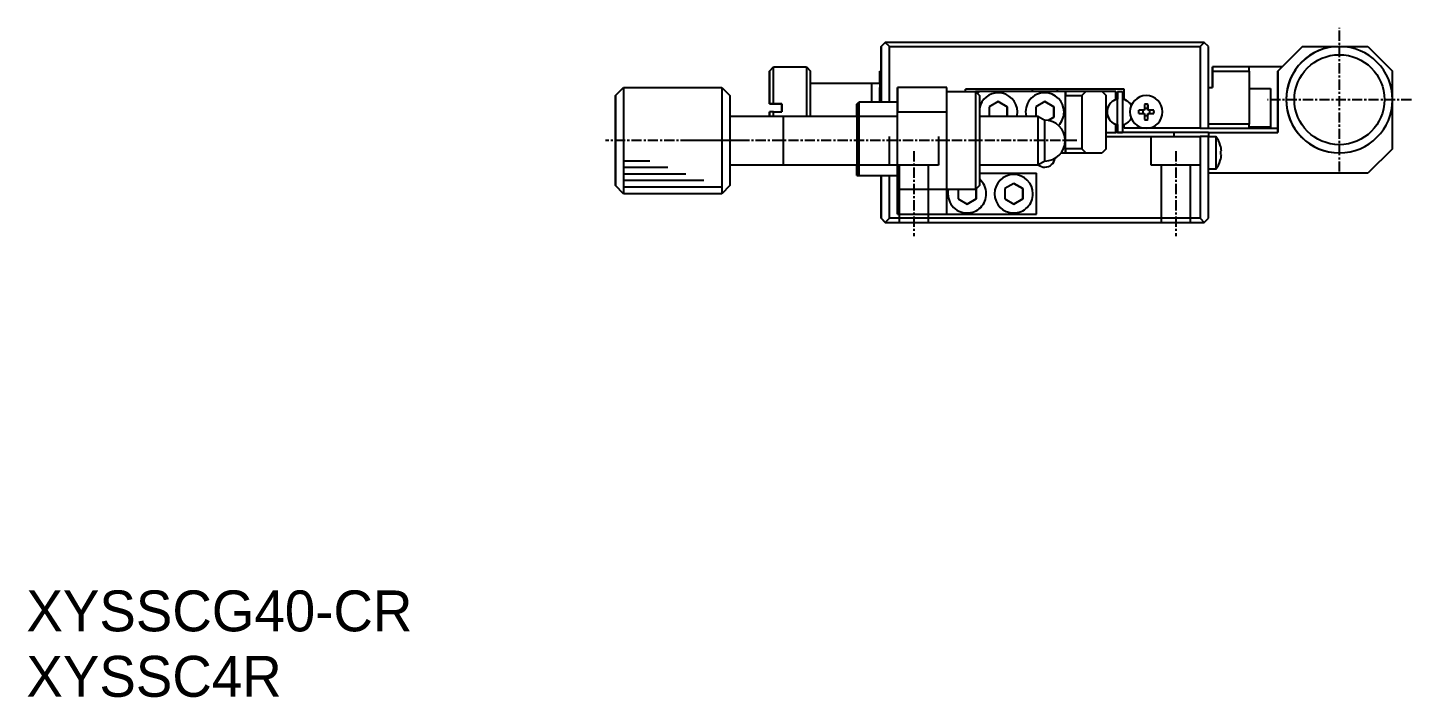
# Model space of a CAD drawing. Extents: x 116 to 287, y -152 to 56.
# Drawn here: x 117.4 to 286.6, y -152 to -70.1 of the extents above; entities that cross this region are included whole.
import ezdxf

# ---------------------------------------------------------------- set-up
doc = ezdxf.new("R2010")
doc.units = 0
doc.linetypes.add('CENTER', pattern=[2, 1.25, -0.25, 0.25, -0.25])
doc.layers.get('0').update_dxf_attribs({"linetype": 'CONTINUOUS'})
doc.layers.add('CENTER', color=1, linetype='CENTER')

msp = doc.modelspace()

# ---------------------------------------------------------------- linework, layer by layer
at = {"color": 7, "linetype": 'CONTINUOUS'}
for p, q in [((222.28, -71.94), (221.78, -72.44)), ((221.78, -72.44), (222.28, -71.94)), ((221.78, -72.44), (221.78, -72.44)), ((221.78, -72.44), (221.78, -79.19)), ((221.78, -75.44), (221.78, -72.44)), ((222.78, -72.44), (222.28, -71.94)), ((222.28, -71.94), (222.28, -71.94)), ((227.28, -71.94), (222.28, -71.94)), ((222.78, -79.19), (222.78, -72.44)), ((222.78, -72.44), (260.78, -72.44)), ((227.28, -71.94), (227.28, -71.94)), ((227.28, -71.94), (227.28, -71.94)), ((243.08, -71.94), (227.28, -71.94)), ((243.28, -71.94), (243.08, -71.94)), ((243.08, -71.94), (243.08, -71.94)), ((243.28, -71.94), (243.28, -71.94)), ((259.28, -71.94), (243.28, -71.94)), ((259.28, -71.94), (259.28, -71.94)), ((259.28, -71.94), (259.28, -71.94)), ((261.28, -71.94), (259.28, -71.94)), ((261.28, -71.94), (260.78, -72.44)), ((260.78, -72.44), (260.78, -82.44)), ((261.78, -72.44), (261.28, -71.94)), ((261.78, -82.44), (261.78, -72.44)), ((270.28, -75.44), (273.28, -72.44)), ((273.28, -72.44), (270.28, -75.44)), ((273.28, -72.44), (273.28, -72.44)), ((273.28, -72.44), (277.79, -72.44)), ((277.78, -72.44), (277.79, -72.44)), ((277.79, -72.44), (281.28, -72.44)), ((281.28, -72.44), (284.28, -75.44)), ((208.13, -75.44), (208.63, -74.94)), ((208.13, -75.44), (208.13, -79.44)), ((208.13, -79.44), (208.13, -75.44)), ((208.63, -79.44), (208.63, -74.94)), ((208.63, -74.94), (212.63, -74.94)), ((212.63, -74.94), (213.13, -75.44)), ((212.63, -74.94), (212.63, -79.94)), ((213.13, -79.94), (213.13, -75.44)), ((221.63, -75.44), (221.63, -75.44)), ((221.63, -76.94), (221.63, -75.44)), ((221.63, -75.44), (221.63, -77.44)), ((221.63, -75.44), (221.78, -75.44)), ((221.78, -77.44), (221.78, -75.44)), ((262.28, -74.94), (262.28, -75.44)), ((262.28, -74.94), (262.28, -74.94)), ((262.28, -75.44), (262.28, -74.94)), ((266.78, -74.94), (262.28, -74.94)), ((262.28, -77.44), (262.28, -75.44)), ((262.28, -75.44), (262.28, -77.44)), ((262.28, -75.44), (266.78, -75.44)), ((266.78, -75.44), (266.78, -74.94)), ((270.78, -74.94), (266.78, -74.94)), ((266.78, -75.44), (266.78, -81.94)), ((270.28, -75.44), (270.28, -75.44)), ((270.28, -82.94), (270.28, -75.44)), ((270.28, -75.44), (270.28, -82.94)), ((284.28, -78.84), (284.28, -75.44)), ((189.29, -78.44), (190.29, -77.44)), ((190.29, -77.44), (202.29, -77.44)), ((202.29, -77.44), (203.29, -78.44)), ((213.13, -76.94), (220.63, -76.94)), ((220.63, -76.94), (221.63, -76.94)), ((220.63, -79.19), (220.63, -76.94)), ((220.63, -79.19), (220.63, -76.94)), ((221.63, -76.94), (221.63, -79.19)), ((221.63, -79.19), (221.63, -77.44)), ((221.78, -79.19), (221.78, -77.44)), ((223.78, -77.44), (223.78, -77.44)), ((223.78, -79.19), (223.78, -77.44)), ((223.78, -77.44), (223.78, -80.44)), ((229.79, -77.44), (223.78, -77.44)), ((229.79, -80.44), (229.79, -77.44)), ((232.08, -77.94), (232.08, -77.64)), ((240.28, -77.64), (232.08, -77.64)), ((240.48, -77.64), (240.28, -77.64)), ((240.28, -77.94), (240.28, -77.64)), ((240.71, -77.64), (240.48, -77.64)), ((240.48, -77.64), (240.48, -77.64)), ((251.48, -77.64), (240.71, -77.64)), ((243.28, -77.64), (243.28, -77.94)), ((251.48, -78.89), (251.48, -77.64)), ((251.48, -78.89), (251.48, -77.64)), ((261.78, -77.44), (262.28, -77.44)), ((266.78, -77.59), (269.38, -77.59)), ((269.38, -77.59), (269.38, -82.29)), ((208.63, -79.44), (208.13, -79.44)), ((208.13, -79.44), (208.63, -79.44)), ((208.13, -79.44), (208.13, -79.44)), ((208.63, -79.44), (209.63, -79.44)), ((209.63, -79.44), (208.63, -79.44)), ((209.63, -79.44), (209.63, -80.44)), ((209.63, -80.44), (209.63, -79.44)), ((209.63, -79.44), (209.63, -79.44)), ((218.78, -80.94), (218.78, -79.49)), ((218.78, -79.49), (219.09, -79.19)), ((218.78, -79.49), (218.78, -88.19)), ((219.09, -79.19), (223.78, -79.19)), ((219.09, -88.19), (219.09, -79.19)), ((221.63, -79.19), (221.63, -78.29)), ((223.78, -83.94), (223.78, -79.19)), ((229.79, -77.94), (233.29, -77.94)), ((233.78, -77.94), (233.29, -77.94)), ((233.29, -77.94), (233.79, -78.44)), ((233.53, -78.19), (233.78, -77.94)), ((233.78, -77.94), (233.53, -78.19)), ((238.08, -77.94), (233.78, -77.94)), ((236.08, -79.17), (234.98, -79.8)), ((237.18, -79.8), (236.08, -79.17)), ((236.08, -79.17), (237.18, -79.8)), ((244.28, -77.94), (238.08, -77.94)), ((241.78, -79.17), (240.68, -79.8)), ((242.88, -79.8), (241.78, -79.17)), ((241.78, -79.17), (242.88, -79.8)), ((244.29, -77.94), (244.28, -77.94)), ((244.28, -77.94), (244.28, -83.9)), ((244.29, -77.94), (244.29, -78.44)), ((246.79, -77.94), (244.29, -77.94)), ((244.29, -78.44), (246.29, -78.44)), ((244.29, -84.94), (244.29, -78.44)), ((246.29, -78.44), (246.79, -77.94)), ((246.29, -78.44), (246.29, -84.94)), ((248.08, -77.94), (246.79, -77.94)), ((248.79, -77.94), (248.08, -77.94)), ((250.48, -77.94), (248.79, -77.94)), ((248.79, -77.94), (249.29, -78.44)), ((249.29, -84.94), (249.29, -78.44)), ((250.48, -78.89), (250.19, -79.06)), ((250.48, -78.89), (250.48, -77.94)), ((250.68, -77.94), (250.68, -77.94)), ((250.68, -77.94), (250.68, -78.88)), ((250.68, -77.94), (251.28, -77.94)), ((250.68, -82.94), (250.68, -77.94)), ((250.68, -78.79), (250.68, -78.88)), ((250.68, -78.79), (250.68, -78.88)), ((250.68, -78.88), (250.68, -78.79)), ((250.68, -78.79), (250.68, -78.88)), ((250.68, -78.88), (250.68, -78.79)), ((250.68, -78.79), (250.68, -78.88)), ((250.68, -78.88), (250.68, -78.79)), ((250.68, -78.79), (250.68, -78.88)), ((250.68, -78.88), (250.68, -78.79)), ((250.68, -78.79), (250.68, -78.88)), ((250.68, -78.88), (250.68, -78.79)), ((250.68, -78.79), (250.68, -78.88)), ((250.68, -78.88), (250.68, -78.79)), ((250.68, -78.79), (250.68, -78.88)), ((250.68, -78.88), (250.68, -78.79)), ((250.68, -82.09), (250.68, -78.79)), ((251.28, -77.94), (251.28, -82.94)), ((251.78, -79.06), (251.48, -78.89)), ((251.48, -78.89), (251.48, -78.89)), ((251.75, -79.05), (251.48, -78.89)), ((284.28, -84.94), (284.28, -79.03)), ((203.29, -80.94), (209.79, -80.94)), ((208.13, -80.94), (208.13, -80.44)), ((208.63, -80.44), (208.13, -80.44)), ((208.13, -80.44), (208.13, -80.94)), ((208.13, -80.44), (208.13, -80.44)), ((208.63, -80.44), (209.63, -80.44)), ((208.63, -80.94), (208.63, -80.44)), ((209.78, -80.94), (223.78, -80.94)), ((209.79, -80.94), (209.79, -86.94)), ((212.63, -79.94), (212.63, -80.94)), ((213.13, -80.94), (213.13, -79.94)), ((223.78, -80.44), (229.79, -80.44)), ((223.78, -89.94), (223.78, -80.44)), ((229.79, -89.94), (229.79, -80.44)), ((233.79, -80.94), (240.92, -80.94)), ((234.98, -79.8), (234.98, -80.94)), ((237.18, -80.94), (237.18, -79.8)), ((237.18, -79.8), (237.18, -80.94)), ((240.68, -79.8), (240.68, -80.94)), ((240.92, -80.94), (240.92, -83.96)), ((240.92, -80.94), (241.79, -81.44)), ((242.19, -81.47), (242.88, -81.07)), ((242.88, -81.07), (242.19, -81.47)), ((242.88, -81.07), (242.88, -79.8)), ((242.88, -79.8), (242.88, -81.07)), ((253.98, -80.24), (253.26, -80.24)), ((253.26, -80.64), (253.98, -80.64)), ((253.98, -79.51), (253.98, -80.24)), ((253.98, -80.64), (253.98, -81.36)), ((254.38, -80.24), (254.38, -79.51)), ((254.38, -79.51), (254.38, -80.05)), ((254.38, -80.05), (254.38, -80.24)), ((255.11, -80.24), (254.38, -80.24)), ((254.38, -80.64), (254.38, -80.82)), ((254.38, -80.64), (255.11, -80.64)), ((254.38, -81.36), (254.38, -80.64)), ((254.38, -81.36), (254.38, -80.82)), ((241.79, -83.96), (241.79, -81.44)), ((250.19, -81.81), (250.48, -81.98)), ((250.28, -81.86), (250.28, -81.86)), ((250.48, -82.94), (250.48, -81.98)), ((250.68, -81.99), (250.68, -82.09)), ((250.68, -81.99), (250.68, -82.09)), ((250.68, -81.99), (250.68, -82.09)), ((250.68, -81.99), (250.68, -82.09)), ((250.68, -81.99), (250.68, -82.94)), ((250.68, -81.99), (250.68, -82.09)), ((250.68, -81.99), (250.68, -82.09)), ((250.68, -81.99), (250.68, -82.09)), ((250.68, -81.99), (250.68, -82.09)), ((250.68, -82.09), (250.68, -81.99)), ((250.68, -82.09), (250.68, -81.99)), ((250.68, -82.09), (250.68, -81.99)), ((250.68, -82.09), (250.68, -81.99)), ((250.68, -82.09), (250.68, -81.99)), ((250.68, -82.09), (250.68, -81.99)), ((250.68, -82.09), (250.68, -81.99)), ((251.48, -81.98), (251.78, -81.81)), ((251.48, -81.98), (251.75, -81.83)), ((251.48, -82.44), (251.48, -81.98)), ((251.48, -81.98), (251.48, -81.98)), ((251.48, -82.44), (251.48, -81.98)), ((251.48, -82.44), (251.48, -82.44)), ((254.18, -82.44), (251.48, -82.44)), ((260.78, -82.44), (254.18, -82.44)), ((260.78, -82.44), (261.78, -82.44)), ((266.78, -81.94), (261.78, -81.94)), ((261.78, -82.44), (266.78, -82.44)), ((266.78, -82.44), (266.78, -81.94)), ((269.38, -82.29), (266.78, -82.29)), ((266.78, -82.44), (270.28, -82.44)), ((223.78, -88.19), (223.78, -83.94)), ((240.92, -83.96), (240.92, -86.94)), ((241.79, -86.44), (241.79, -83.96)), ((244.28, -83.97), (244.28, -85.44)), ((249.29, -82.94), (250.48, -82.94)), ((249.29, -83.44), (260.78, -83.44)), ((257.58, -82.94), (250.48, -82.94)), ((250.68, -82.94), (250.68, -82.94)), ((250.68, -82.94), (251.28, -82.94)), ((257.58, -83.44), (257.58, -82.94)), ((261.78, -82.94), (257.58, -82.94)), ((261.78, -83.44), (260.78, -83.44)), ((260.78, -83.44), (260.78, -93.44)), ((261.78, -82.94), (261.78, -83.44)), ((261.78, -82.94), (270.28, -82.94)), ((261.78, -83.44), (262.68, -83.44)), ((261.78, -93.44), (261.78, -83.44)), ((262.68, -83.44), (262.68, -87.44)), ((263.24, -84.49), (263.24, -84.51)), ((263.24, -84.51), (263.24, -84.49)), ((243.79, -85.44), (244.28, -85.44)), ((244.28, -85.44), (244.29, -85.44)), ((244.29, -84.94), (244.29, -85.44)), ((246.29, -84.94), (244.29, -84.94)), ((244.29, -85.44), (246.79, -85.44)), ((246.79, -85.44), (246.29, -84.94)), ((246.79, -85.44), (248.79, -85.44)), ((249.29, -84.94), (248.79, -85.44)), ((263.24, -85.24), (263.24, -85.64)), ((263.37, -85.24), (263.24, -85.24)), ((263.24, -85.64), (263.37, -85.64)), ((277.79, -85.44), (277.78, -85.44)), ((284.28, -84.94), (281.28, -87.94)), ((209.79, -86.94), (203.29, -86.94)), ((223.78, -86.94), (209.78, -86.94)), ((218.78, -88.19), (218.78, -86.94)), ((240.92, -86.94), (233.79, -86.94)), ((233.79, -87.94), (240.78, -87.94)), ((240.78, -92.94), (240.78, -87.94)), ((241.79, -86.44), (240.92, -86.94)), ((262.68, -87.44), (261.78, -87.44)), ((281.28, -87.94), (261.78, -87.94)), ((263.24, -86.39), (263.24, -86.36)), ((263.24, -86.36), (263.24, -86.39)), ((190.29, -90.44), (189.29, -89.44)), ((203.29, -89.44), (202.29, -90.44)), ((218.78, -88.19), (219.09, -88.19)), ((219.09, -88.19), (223.78, -88.19)), ((221.78, -88.19), (221.78, -88.24)), ((221.78, -88.19), (221.78, -88.24)), ((221.78, -88.19), (221.78, -93.44)), ((221.78, -93.44), (221.78, -88.19)), ((221.78, -88.24), (221.78, -88.24)), ((222.78, -93.44), (222.78, -88.19)), ((223.78, -92.94), (223.78, -88.19)), ((223.78, -88.69), (223.78, -88.19)), ((223.78, -88.19), (223.78, -88.69)), ((233.79, -89.44), (233.29, -89.94)), ((237.98, -89.17), (236.88, -89.8)), ((239.08, -89.8), (237.98, -89.17)), ((237.98, -89.17), (239.08, -89.8)), ((202.29, -90.44), (190.29, -90.44)), ((221.78, -89.86), (221.78, -90.94)), ((221.78, -92.01), (221.78, -89.86)), ((221.78, -89.86), (221.78, -90.94)), ((221.78, -92.01), (221.78, -89.86)), ((221.78, -90.94), (221.78, -92.01)), ((221.78, -90.94), (221.78, -92.01)), ((223.78, -89.94), (223.78, -92.94)), ((229.79, -89.94), (223.78, -89.94)), ((229.79, -92.94), (229.79, -89.94)), ((233.29, -89.94), (229.79, -89.94)), ((231.18, -89.94), (231.18, -91.07)), ((231.18, -91.07), (232.28, -91.71)), ((232.28, -91.71), (233.38, -91.07)), ((233.38, -91.07), (232.28, -91.71)), ((233.38, -91.07), (233.38, -89.84)), ((233.38, -89.84), (233.38, -91.07)), ((236.88, -89.8), (236.88, -91.07)), ((236.88, -91.07), (237.98, -91.71)), ((237.98, -91.71), (239.08, -91.07)), ((239.08, -91.07), (237.98, -91.71)), ((239.08, -91.07), (239.08, -89.8)), ((239.08, -89.8), (239.08, -91.07)), ((223.78, -92.94), (223.78, -92.94)), ((223.78, -92.94), (229.79, -92.94)), ((229.79, -92.94), (240.78, -92.94)), ((221.78, -93.44), (222.28, -93.94)), ((222.28, -93.94), (221.78, -93.44)), ((221.78, -93.44), (221.78, -93.44)), ((221.93, -93.59), (222.28, -93.94)), ((221.93, -93.59), (221.93, -93.59)), ((222.28, -93.94), (221.93, -93.59)), ((222.28, -93.94), (222.78, -93.44)), ((222.28, -93.94), (222.28, -93.94)), ((222.28, -93.94), (222.28, -93.94)), ((222.28, -93.94), (222.28, -93.94)), ((222.28, -93.94), (261.28, -93.94)), ((260.78, -93.44), (222.78, -93.44)), ((260.78, -93.44), (261.28, -93.94)), ((261.28, -93.94), (261.78, -93.44))]:
    msp.add_line(p, q, dxfattribs=at)
at = {"color": 3, "linetype": 'CONTINUOUS'}
for p, q in [((222.78, -86.94), (222.78, -83.44)), ((228.78, -83.44), (228.78, -86.94)), ((254.78, -86.94), (254.78, -83.44)), ((260.78, -83.44), (260.78, -86.94)), ((193.49, -86.44), (190.29, -86.44)), ((195.69, -87.24), (190.29, -87.24)), ((228.78, -86.94), (223.78, -86.94)), ((224.03, -93.94), (224.03, -86.94)), ((227.53, -86.94), (227.53, -93.94)), ((257.78, -86.94), (254.78, -86.94)), ((256.03, -93.94), (256.03, -86.94)), ((260.78, -86.94), (257.78, -86.94)), ((259.53, -86.94), (259.53, -93.94)), ((197.89, -88.04), (190.29, -88.04)), ((200.09, -88.84), (190.29, -88.84)), ((202.29, -89.64), (190.29, -89.64))]:
    msp.add_line(p, q, dxfattribs=at)
at = {"color": 7, "linetype": 'CONTINUOUS'}
for points in [[(190.29, -77.44, 0), (190.29, -77.44, 0), (190.29, -77.44, 0), (190.29, -77.45, 0), (190.29, -77.47, 0), (190.29, -77.48, 0), (190.29, -77.51, 0), (190.29, -77.53, 0), (190.29, -77.56, 0), (190.29, -77.59, 0), (190.29, -77.63, 0), (190.29, -77.67, 0), (190.29, -77.72, 0), (190.29, -77.76, 0), (190.29, -77.82, 0), (190.29, -77.87, 0), (190.29, -77.93, 0), (190.29, -77.99, 0), (190.29, -78.06, 0), (190.29, -78.13, 0), (190.29, -78.2, 0), (190.29, -78.28, 0), (190.29, -78.36, 0), (190.29, -78.44, 0), (190.29, -78.53, 0), (190.29, -78.62, 0), (190.29, -78.71, 0), (190.29, -78.81, 0), (190.29, -78.91, 0), (190.29, -79.01, 0), (190.29, -79.12, 0), (190.29, -79.23, 0), (190.29, -79.34, 0), (190.29, -79.45, 0), (190.29, -79.57, 0), (190.29, -79.69, 0), (190.29, -79.81, 0), (190.29, -79.94, 0), (190.29, -80.06, 0), (190.29, -80.19, 0), (190.29, -80.32, 0), (190.29, -80.46, 0), (190.29, -80.59, 0), (190.29, -80.73, 0), (190.29, -80.87, 0), (190.29, -81.01, 0), (190.29, -81.16, 0), (190.29, -81.3, 0), (190.29, -81.45, 0), (190.29, -81.6, 0), (190.29, -81.75, 0), (190.29, -81.9, 0), (190.29, -82.05, 0), (190.29, -82.2, 0), (190.29, -82.36, 0), (190.29, -82.51, 0), (190.29, -82.67, 0), (190.29, -82.82, 0), (190.29, -82.98, 0), (190.29, -83.14, 0), (190.29, -83.3, 0), (190.29, -83.46, 0), (190.29, -83.62, 0), (190.29, -83.78, 0), (190.29, -83.94, 0), (190.29, -84.09, 0), (190.29, -84.25, 0), (190.29, -84.41, 0), (190.29, -84.57, 0), (190.29, -84.73, 0), (190.29, -84.89, 0), (190.29, -85.05, 0), (190.29, -85.2, 0), (190.29, -85.36, 0), (190.29, -85.51, 0), (190.29, -85.67, 0), (190.29, -85.82, 0), (190.29, -85.97, 0), (190.29, -86.13, 0), (190.29, -86.27, 0), (190.29, -86.42, 0), (190.29, -86.57, 0), (190.29, -86.71, 0), (190.29, -86.86, 0), (190.29, -87, 0), (190.29, -87.14, 0), (190.29, -87.28, 0), (190.29, -87.41, 0), (190.29, -87.55, 0), (190.29, -87.68, 0), (190.29, -87.81, 0), (190.29, -87.93, 0), (190.29, -88.06, 0), (190.29, -88.18, 0), (190.29, -88.3, 0), (190.29, -88.42, 0), (190.29, -88.53, 0), (190.29, -88.64, 0), (190.29, -88.75, 0), (190.29, -88.86, 0), (190.29, -88.96, 0), (190.29, -89.06, 0), (190.29, -89.16, 0), (190.29, -89.25, 0), (190.29, -89.34, 0), (190.29, -89.43, 0), (190.29, -89.51, 0), (190.29, -89.59, 0), (190.29, -89.67, 0), (190.29, -89.74, 0), (190.29, -89.81, 0), (190.29, -89.88, 0), (190.29, -89.94, 0), (190.29, -90, 0), (190.29, -90.06, 0), (190.29, -90.11, 0), (190.29, -90.16, 0), (190.29, -90.2, 0), (190.29, -90.24, 0), (190.29, -90.28, 0), (190.29, -90.31, 0), (190.29, -90.34, 0), (190.29, -90.37, 0), (190.29, -90.39, 0), (190.29, -90.4, 0), (190.29, -90.42, 0), (190.29, -90.43, 0), (190.29, -90.43, 0), (190.29, -90.44, 0)], [(202.29, -77.44, 0), (202.29, -77.44, 0), (202.29, -77.44, 0), (202.29, -77.44, 0), (202.29, -77.44, 0), (202.29, -77.45, 0), (202.29, -77.45, 0), (202.29, -77.46, 0), (202.29, -77.47, 0), (202.29, -77.48, 0), (202.29, -77.48, 0), (202.29, -77.5, 0), (202.29, -77.51, 0), (202.29, -77.52, 0), (202.29, -77.53, 0), (202.29, -77.55, 0), (202.29, -77.56, 0), (202.29, -77.58, 0), (202.29, -77.59, 0), (202.29, -77.61, 0), (202.29, -77.63, 0), (202.29, -77.65, 0), (202.29, -77.67, 0), (202.29, -77.7, 0), (202.29, -77.72, 0), (202.29, -77.74, 0), (202.29, -77.77, 0), (202.29, -77.79, 0), (202.29, -77.82, 0), (202.29, -77.85, 0), (202.29, -77.88, 0), (202.29, -77.91, 0), (202.29, -77.94, 0), (202.29, -77.97, 0), (202.29, -78, 0), (202.29, -78.03, 0), (202.29, -78.07, 0), (202.29, -78.1, 0), (202.29, -78.14, 0), (202.29, -78.17, 0), (202.29, -78.21, 0), (202.29, -78.25, 0), (202.29, -78.29, 0), (202.29, -78.33, 0), (202.29, -78.37, 0), (202.29, -78.41, 0), (202.29, -78.45, 0), (202.29, -78.5, 0), (202.29, -78.54, 0), (202.29, -78.59, 0), (202.29, -78.63, 0), (202.29, -78.68, 0), (202.29, -78.73, 0), (202.29, -78.78, 0), (202.29, -78.83, 0), (202.29, -78.88, 0), (202.29, -78.93, 0), (202.29, -78.98, 0), (202.29, -79.03, 0), (202.29, -79.08, 0), (202.29, -79.14, 0), (202.29, -79.19, 0), (202.29, -79.25, 0), (202.29, -79.3, 0), (202.29, -79.36, 0), (202.29, -79.42, 0), (202.29, -79.48, 0), (202.29, -79.53, 0), (202.29, -79.59, 0), (202.29, -79.65, 0), (202.29, -79.71, 0), (202.29, -79.78, 0), (202.29, -79.84, 0), (202.29, -79.9, 0), (202.29, -79.96, 0), (202.29, -80.03, 0), (202.29, -80.09, 0), (202.29, -80.16, 0), (202.29, -80.22, 0), (202.29, -80.29, 0), (202.29, -80.35, 0), (202.29, -80.42, 0), (202.29, -80.49, 0), (202.29, -80.56, 0), (202.29, -80.63, 0), (202.29, -80.7, 0), (202.29, -80.77, 0), (202.29, -80.84, 0), (202.29, -80.91, 0), (202.29, -80.98, 0), (202.29, -81.05, 0), (202.29, -81.12, 0), (202.29, -81.19, 0), (202.29, -81.27, 0), (202.29, -81.34, 0), (202.29, -81.41, 0), (202.29, -81.49, 0), (202.29, -81.56, 0), (202.29, -81.64, 0), (202.29, -81.71, 0), (202.29, -81.79, 0), (202.29, -81.86, 0), (202.29, -81.94, 0), (202.29, -82.02, 0), (202.29, -82.09, 0), (202.29, -82.17, 0), (202.29, -82.25, 0), (202.29, -82.33, 0), (202.29, -82.4, 0), (202.29, -82.48, 0), (202.29, -82.56, 0), (202.29, -82.64, 0), (202.29, -82.72, 0), (202.29, -82.8, 0), (202.29, -82.88, 0), (202.29, -82.96, 0), (202.29, -83.03, 0), (202.29, -83.11, 0), (202.29, -83.19, 0), (202.29, -83.27, 0), (202.29, -83.35, 0), (202.29, -83.43, 0), (202.29, -83.51, 0), (202.29, -83.59, 0), (202.29, -83.67, 0), (202.29, -83.75, 0), (202.29, -83.83, 0), (202.29, -83.91, 0), (202.29, -83.99, 0)], [(189.29, -78.44, 0), (189.29, -78.44, 0), (189.29, -78.44, 0), (189.29, -78.45, 0), (189.29, -78.46, 0), (189.29, -78.48, 0), (189.29, -78.49, 0), (189.29, -78.52, 0), (189.29, -78.54, 0), (189.29, -78.57, 0), (189.29, -78.6, 0), (189.29, -78.63, 0), (189.29, -78.67, 0), (189.29, -78.71, 0), (189.29, -78.76, 0), (189.29, -78.8, 0), (189.29, -78.85, 0), (189.29, -78.91, 0), (189.29, -78.96, 0), (189.29, -79.02, 0), (189.29, -79.08, 0), (189.29, -79.15, 0), (189.29, -79.22, 0), (189.29, -79.29, 0), (189.29, -79.36, 0), (189.29, -79.44, 0), (189.29, -79.52, 0), (189.29, -79.6, 0), (189.29, -79.68, 0), (189.29, -79.77, 0), (189.29, -79.86, 0), (189.29, -79.95, 0), (189.29, -80.05, 0), (189.29, -80.14, 0), (189.29, -80.24, 0), (189.29, -80.34, 0), (189.29, -80.45, 0), (189.29, -80.55, 0), (189.29, -80.66, 0), (189.29, -80.77, 0), (189.29, -80.88, 0), (189.29, -80.99, 0), (189.29, -81.11, 0), (189.29, -81.22, 0), (189.29, -81.34, 0), (189.29, -81.46, 0), (189.29, -81.58, 0), (189.29, -81.71, 0), (189.29, -81.83, 0), (189.29, -81.96, 0), (189.29, -82.08, 0), (189.29, -82.21, 0), (189.29, -82.34, 0), (189.29, -82.47, 0), (189.29, -82.6, 0), (189.29, -82.73, 0), (189.29, -82.86, 0), (189.29, -83, 0), (189.29, -83.13, 0), (189.29, -83.26, 0), (189.29, -83.4, 0), (189.29, -83.53, 0), (189.29, -83.67, 0), (189.29, -83.8, 0), (189.29, -83.94, 0), (189.29, -84.07, 0), (189.29, -84.21, 0), (189.29, -84.34, 0), (189.29, -84.47, 0), (189.29, -84.61, 0), (189.29, -84.74, 0), (189.29, -84.88, 0), (189.29, -85.01, 0), (189.29, -85.14, 0), (189.29, -85.27, 0), (189.29, -85.4, 0), (189.29, -85.53, 0), (189.29, -85.66, 0), (189.29, -85.79, 0), (189.29, -85.91, 0), (189.29, -86.04, 0), (189.29, -86.16, 0), (189.29, -86.29, 0), (189.29, -86.41, 0), (189.29, -86.53, 0), (189.29, -86.65, 0), (189.29, -86.76, 0), (189.29, -86.88, 0), (189.29, -86.99, 0), (189.29, -87.1, 0), (189.29, -87.21, 0), (189.29, -87.32, 0), (189.29, -87.42, 0), (189.29, -87.53, 0), (189.29, -87.63, 0), (189.29, -87.73, 0), (189.29, -87.82, 0), (189.29, -87.92, 0), (189.29, -88.01, 0), (189.29, -88.1, 0), (189.29, -88.19, 0), (189.29, -88.27, 0), (189.29, -88.35, 0), (189.29, -88.43, 0), (189.29, -88.51, 0), (189.29, -88.58, 0), (189.29, -88.65, 0), (189.29, -88.72, 0), (189.29, -88.79, 0), (189.29, -88.85, 0), (189.29, -88.91, 0), (189.29, -88.96, 0), (189.29, -89.02, 0), (189.29, -89.07, 0), (189.29, -89.11, 0), (189.29, -89.16, 0), (189.29, -89.2, 0), (189.29, -89.24, 0), (189.29, -89.27, 0), (189.29, -89.3, 0), (189.29, -89.33, 0), (189.29, -89.35, 0), (189.29, -89.38, 0), (189.29, -89.39, 0), (189.29, -89.41, 0), (189.29, -89.42, 0), (189.29, -89.43, 0), (189.29, -89.43, 0), (189.29, -89.44, 0)], [(189.29, -83.89, 0), (189.29, -83.82, 0), (189.29, -83.75, 0), (189.29, -83.68, 0), (189.29, -83.62, 0), (189.29, -83.55, 0), (189.29, -83.48, 0), (189.29, -83.42, 0), (189.29, -83.35, 0), (189.29, -83.28, 0), (189.29, -83.22, 0), (189.29, -83.15, 0), (189.29, -83.08, 0), (189.29, -83.02, 0), (189.29, -82.95, 0), (189.29, -82.89, 0), (189.29, -82.82, 0), (189.29, -82.75, 0), (189.29, -82.69, 0), (189.29, -82.62, 0), (189.29, -82.56, 0), (189.29, -82.49, 0), (189.29, -82.43, 0), (189.29, -82.36, 0), (189.29, -82.3, 0), (189.29, -82.24, 0), (189.29, -82.17, 0), (189.29, -82.11, 0), (189.29, -82.05, 0), (189.29, -81.98, 0), (189.29, -81.92, 0), (189.29, -81.86, 0), (189.29, -81.8, 0), (189.29, -81.73, 0), (189.29, -81.67, 0), (189.29, -81.61, 0), (189.29, -81.55, 0), (189.29, -81.49, 0), (189.29, -81.43, 0), (189.29, -81.37, 0), (189.29, -81.31, 0), (189.29, -81.25, 0), (189.29, -81.2, 0), (189.29, -81.14, 0), (189.29, -81.08, 0), (189.29, -81.02, 0), (189.29, -80.97, 0), (189.29, -80.91, 0), (189.29, -80.85, 0), (189.29, -80.8, 0), (189.29, -80.74, 0), (189.29, -80.69, 0), (189.29, -80.64, 0), (189.29, -80.58, 0), (189.29, -80.53, 0), (189.29, -80.48, 0), (189.29, -80.42, 0), (189.29, -80.37, 0), (189.29, -80.32, 0), (189.29, -80.27, 0), (189.29, -80.22, 0), (189.29, -80.17, 0), (189.29, -80.12, 0), (189.29, -80.08, 0), (189.29, -80.03, 0), (189.29, -79.98, 0), (189.29, -79.94, 0), (189.29, -79.89, 0), (189.29, -79.84, 0), (189.29, -79.8, 0), (189.29, -79.76, 0), (189.29, -79.71, 0), (189.29, -79.67, 0), (189.29, -79.63, 0), (189.29, -79.59, 0), (189.29, -79.55, 0), (189.29, -79.51, 0), (189.29, -79.47, 0), (189.29, -79.43, 0), (189.29, -79.39, 0), (189.29, -79.35, 0), (189.29, -79.32, 0), (189.29, -79.28, 0), (189.29, -79.24, 0), (189.29, -79.21, 0), (189.29, -79.17, 0), (189.29, -79.14, 0), (189.29, -79.11, 0), (189.29, -79.08, 0), (189.29, -79.05, 0), (189.29, -79.02, 0), (189.29, -78.99, 0), (189.29, -78.96, 0), (189.29, -78.93, 0), (189.29, -78.9, 0), (189.29, -78.88, 0), (189.29, -78.85, 0), (189.29, -78.82, 0), (189.29, -78.8, 0), (189.29, -78.78, 0), (189.29, -78.75, 0), (189.29, -78.73, 0), (189.29, -78.71, 0), (189.29, -78.69, 0), (189.29, -78.67, 0), (189.29, -78.65, 0), (189.29, -78.63, 0), (189.29, -78.61, 0), (189.29, -78.6, 0), (189.29, -78.58, 0), (189.29, -78.57, 0), (189.29, -78.55, 0), (189.29, -78.54, 0), (189.29, -78.53, 0), (189.29, -78.52, 0), (189.29, -78.5, 0), (189.29, -78.49, 0), (189.29, -78.48, 0), (189.29, -78.48, 0), (189.29, -78.47, 0), (189.29, -78.46, 0), (189.29, -78.46, 0), (189.29, -78.45, 0), (189.29, -78.45, 0), (189.29, -78.44, 0), (189.29, -78.44, 0), (189.29, -78.44, 0), (189.29, -78.44, 0), (189.29, -78.44, 0)], [(203.29, -78.44, 0), (203.29, -78.44, 0), (203.29, -78.44, 0), (203.29, -78.44, 0), (203.29, -78.44, 0), (203.29, -78.45, 0), (203.29, -78.45, 0), (203.29, -78.46, 0), (203.29, -78.46, 0), (203.29, -78.47, 0), (203.29, -78.48, 0), (203.29, -78.49, 0), (203.29, -78.5, 0), (203.29, -78.51, 0), (203.29, -78.52, 0), (203.29, -78.53, 0), (203.29, -78.54, 0), (203.29, -78.56, 0), (203.29, -78.57, 0), (203.29, -78.59, 0), (203.29, -78.6, 0), (203.29, -78.62, 0), (203.29, -78.64, 0), (203.29, -78.66, 0), (203.29, -78.67, 0), (203.29, -78.69, 0), (203.29, -78.72, 0), (203.29, -78.74, 0), (203.29, -78.76, 0), (203.29, -78.78, 0), (203.29, -78.81, 0), (203.29, -78.83, 0), (203.29, -78.86, 0), (203.29, -78.89, 0), (203.29, -78.91, 0), (203.29, -78.94, 0), (203.29, -78.97, 0), (203.29, -79, 0), (203.29, -79.03, 0), (203.29, -79.06, 0), (203.29, -79.09, 0), (203.29, -79.12, 0), (203.29, -79.16, 0), (203.29, -79.19, 0), (203.29, -79.23, 0), (203.29, -79.26, 0), (203.29, -79.3, 0), (203.29, -79.33, 0), (203.29, -79.37, 0), (203.29, -79.41, 0), (203.29, -79.45, 0), (203.29, -79.49, 0), (203.29, -79.53, 0), (203.29, -79.57, 0), (203.29, -79.61, 0), (203.29, -79.65, 0), (203.29, -79.7, 0), (203.29, -79.74, 0), (203.29, -79.79, 0), (203.29, -79.83, 0), (203.29, -79.88, 0), (203.29, -79.92, 0), (203.29, -79.97, 0), (203.29, -80.02, 0), (203.29, -80.06, 0), (203.29, -80.11, 0), (203.29, -80.16, 0), (203.29, -80.21, 0), (203.29, -80.26, 0), (203.29, -80.31, 0), (203.29, -80.36, 0), (203.29, -80.42, 0), (203.29, -80.47, 0), (203.29, -80.52, 0), (203.29, -80.57, 0), (203.29, -80.63, 0), (203.29, -80.68, 0), (203.29, -80.74, 0), (203.29, -80.79, 0), (203.29, -80.85, 0), (203.29, -80.91, 0), (203.29, -80.96, 0), (203.29, -81.02, 0), (203.29, -81.08, 0), (203.29, -81.14, 0), (203.29, -81.19, 0), (203.29, -81.25, 0), (203.29, -81.31, 0), (203.29, -81.37, 0), (203.29, -81.43, 0), (203.29, -81.49, 0), (203.29, -81.55, 0), (203.29, -81.62, 0), (203.29, -81.68, 0), (203.29, -81.74, 0), (203.29, -81.8, 0), (203.29, -81.87, 0), (203.29, -81.93, 0), (203.29, -81.99, 0), (203.29, -82.06, 0), (203.29, -82.12, 0), (203.29, -82.18, 0), (203.29, -82.25, 0), (203.29, -82.31, 0), (203.29, -82.38, 0), (203.29, -82.44, 0), (203.29, -82.51, 0), (203.29, -82.57, 0), (203.29, -82.64, 0), (203.29, -82.71, 0), (203.29, -82.77, 0), (203.29, -82.84, 0), (203.29, -82.91, 0), (203.29, -82.97, 0), (203.29, -83.04, 0), (203.29, -83.11, 0), (203.29, -83.17, 0), (203.29, -83.24, 0), (203.29, -83.31, 0), (203.29, -83.38, 0), (203.29, -83.44, 0), (203.29, -83.51, 0), (203.29, -83.58, 0), (203.29, -83.65, 0), (203.29, -83.71, 0), (203.29, -83.78, 0), (203.29, -83.85, 0), (203.29, -83.92, 0), (203.29, -83.99, 0)], [(233.29, -77.94, 0), (233.29, -77.94, 0), (233.29, -77.94, 0), (233.29, -77.95, 0), (233.29, -77.96, 0), (233.29, -77.98, 0), (233.29, -78, 0), (233.29, -78.02, 0), (233.29, -78.05, 0), (233.29, -78.08, 0), (233.29, -78.12, 0), (233.29, -78.15, 0), (233.29, -78.19, 0), (233.29, -78.24, 0), (233.29, -78.29, 0), (233.29, -78.34, 0), (233.29, -78.39, 0), (233.29, -78.45, 0), (233.29, -78.51, 0), (233.29, -78.58, 0), (233.29, -78.64, 0), (233.29, -78.71, 0), (233.29, -78.79, 0), (233.29, -78.87, 0), (233.29, -78.95, 0), (233.29, -79.03, 0), (233.29, -79.12, 0), (233.29, -79.21, 0), (233.29, -79.3, 0), (233.29, -79.39, 0), (233.29, -79.49, 0), (233.29, -79.59, 0), (233.29, -79.69, 0), (233.29, -79.8, 0), (233.29, -79.91, 0), (233.29, -80.02, 0), (233.29, -80.13, 0), (233.29, -80.24, 0), (233.29, -80.36, 0), (233.29, -80.48, 0), (233.29, -80.6, 0), (233.29, -80.73, 0), (233.29, -80.85, 0), (233.29, -80.98, 0), (233.29, -81.11, 0), (233.29, -81.24, 0), (233.29, -81.37, 0), (233.29, -81.5, 0), (233.29, -81.64, 0), (233.29, -81.78, 0), (233.29, -81.91, 0), (233.29, -82.05, 0), (233.29, -82.19, 0), (233.29, -82.34, 0), (233.29, -82.48, 0), (233.29, -82.62, 0), (233.29, -82.76, 0), (233.29, -82.91, 0), (233.29, -83.06, 0), (233.29, -83.2, 0), (233.29, -83.35, 0), (233.29, -83.49, 0), (233.29, -83.64, 0), (233.29, -83.79, 0), (233.29, -83.94, 0), (233.29, -84.08, 0), (233.29, -84.23, 0), (233.29, -84.38, 0), (233.29, -84.52, 0), (233.29, -84.67, 0), (233.29, -84.82, 0), (233.29, -84.96, 0), (233.29, -85.11, 0), (233.29, -85.25, 0), (233.29, -85.39, 0), (233.29, -85.54, 0), (233.29, -85.68, 0), (233.29, -85.82, 0), (233.29, -85.96, 0), (233.29, -86.09, 0), (233.29, -86.23, 0), (233.29, -86.37, 0), (233.29, -86.5, 0), (233.29, -86.63, 0), (233.29, -86.76, 0), (233.29, -86.89, 0), (233.29, -87.02, 0), (233.29, -87.15, 0), (233.29, -87.27, 0), (233.29, -87.39, 0), (233.29, -87.51, 0), (233.29, -87.63, 0), (233.29, -87.74, 0), (233.29, -87.85, 0), (233.29, -87.96, 0), (233.29, -88.07, 0), (233.29, -88.18, 0), (233.29, -88.28, 0), (233.29, -88.38, 0), (233.29, -88.48, 0), (233.29, -88.57, 0), (233.29, -88.67, 0), (233.29, -88.75, 0), (233.29, -88.84, 0), (233.29, -88.92, 0), (233.29, -89, 0), (233.29, -89.08, 0), (233.29, -89.16, 0), (233.29, -89.23, 0), (233.29, -89.29, 0), (233.29, -89.36, 0), (233.29, -89.42, 0), (233.29, -89.48, 0), (233.29, -89.53, 0), (233.29, -89.58, 0), (233.29, -89.63, 0), (233.29, -89.68, 0), (233.29, -89.72, 0), (233.29, -89.76, 0), (233.29, -89.79, 0), (233.29, -89.82, 0), (233.29, -89.85, 0), (233.29, -89.87, 0), (233.29, -89.89, 0), (233.29, -89.91, 0), (233.29, -89.92, 0), (233.29, -89.93, 0), (233.29, -89.93, 0), (233.29, -89.94, 0)], [(233.79, -78.44, 0), (233.79, -78.44, 0), (233.79, -78.44, 0), (233.79, -78.45, 0), (233.79, -78.46, 0), (233.79, -78.48, 0), (233.79, -78.49, 0), (233.79, -78.52, 0), (233.79, -78.54, 0), (233.79, -78.57, 0), (233.79, -78.6, 0), (233.79, -78.63, 0), (233.79, -78.67, 0), (233.79, -78.71, 0), (233.79, -78.76, 0), (233.79, -78.8, 0), (233.79, -78.85, 0), (233.79, -78.91, 0), (233.79, -78.96, 0), (233.79, -79.02, 0), (233.79, -79.08, 0), (233.79, -79.15, 0), (233.79, -79.22, 0), (233.79, -79.29, 0), (233.79, -79.36, 0), (233.79, -79.44, 0), (233.79, -79.52, 0), (233.79, -79.6, 0), (233.79, -79.68, 0), (233.79, -79.77, 0), (233.79, -79.86, 0), (233.79, -79.95, 0), (233.79, -80.05, 0), (233.79, -80.14, 0), (233.79, -80.24, 0), (233.79, -80.34, 0), (233.79, -80.45, 0), (233.79, -80.55, 0), (233.79, -80.66, 0), (233.79, -80.77, 0), (233.79, -80.88, 0), (233.79, -80.99, 0), (233.79, -81.11, 0), (233.79, -81.22, 0), (233.79, -81.34, 0), (233.79, -81.46, 0), (233.79, -81.58, 0), (233.79, -81.71, 0), (233.79, -81.83, 0), (233.79, -81.96, 0), (233.79, -82.08, 0), (233.79, -82.21, 0), (233.79, -82.34, 0), (233.79, -82.47, 0), (233.79, -82.6, 0), (233.79, -82.73, 0), (233.79, -82.86, 0), (233.79, -83, 0), (233.79, -83.13, 0), (233.79, -83.26, 0), (233.79, -83.4, 0), (233.79, -83.53, 0), (233.79, -83.67, 0), (233.79, -83.8, 0), (233.79, -83.94, 0), (233.79, -84.07, 0), (233.79, -84.21, 0), (233.79, -84.34, 0), (233.79, -84.47, 0), (233.79, -84.61, 0), (233.79, -84.74, 0), (233.79, -84.88, 0), (233.79, -85.01, 0), (233.79, -85.14, 0), (233.79, -85.27, 0), (233.79, -85.4, 0), (233.79, -85.53, 0), (233.79, -85.66, 0), (233.79, -85.79, 0), (233.79, -85.91, 0), (233.79, -86.04, 0), (233.79, -86.16, 0), (233.79, -86.29, 0), (233.79, -86.41, 0), (233.79, -86.53, 0), (233.79, -86.65, 0), (233.79, -86.76, 0), (233.79, -86.88, 0), (233.79, -86.99, 0), (233.79, -87.1, 0), (233.79, -87.21, 0), (233.79, -87.32, 0), (233.79, -87.42, 0), (233.79, -87.53, 0), (233.79, -87.63, 0), (233.79, -87.73, 0), (233.79, -87.82, 0), (233.79, -87.92, 0), (233.79, -88.01, 0), (233.79, -88.1, 0), (233.79, -88.19, 0), (233.79, -88.27, 0), (233.79, -88.35, 0), (233.79, -88.43, 0), (233.79, -88.51, 0), (233.79, -88.58, 0), (233.79, -88.65, 0), (233.79, -88.72, 0), (233.79, -88.79, 0), (233.79, -88.85, 0), (233.79, -88.91, 0), (233.79, -88.96, 0), (233.79, -89.02, 0), (233.79, -89.07, 0), (233.79, -89.11, 0), (233.79, -89.16, 0), (233.79, -89.2, 0), (233.79, -89.24, 0), (233.79, -89.27, 0), (233.79, -89.3, 0), (233.79, -89.33, 0), (233.79, -89.35, 0), (233.79, -89.38, 0), (233.79, -89.39, 0), (233.79, -89.41, 0), (233.79, -89.42, 0), (233.79, -89.43, 0), (233.79, -89.43, 0), (233.79, -89.44, 0)], [(189.29, -89.44, 0), (189.29, -89.44, 0), (189.29, -89.43, 0), (189.29, -89.43, 0), (189.29, -89.43, 0), (189.29, -89.42, 0), (189.29, -89.42, 0), (189.29, -89.41, 0), (189.29, -89.41, 0), (189.29, -89.4, 0), (189.29, -89.39, 0), (189.29, -89.38, 0), (189.29, -89.38, 0), (189.29, -89.36, 0), (189.29, -89.35, 0), (189.29, -89.34, 0), (189.29, -89.33, 0), (189.29, -89.31, 0), (189.29, -89.3, 0), (189.29, -89.28, 0), (189.29, -89.27, 0), (189.29, -89.25, 0), (189.29, -89.23, 0), (189.29, -89.22, 0), (189.29, -89.2, 0), (189.29, -89.18, 0), (189.29, -89.15, 0), (189.29, -89.13, 0), (189.29, -89.11, 0), (189.29, -89.09, 0), (189.29, -89.06, 0), (189.29, -89.04, 0), (189.29, -89.01, 0), (189.29, -88.99, 0), (189.29, -88.96, 0), (189.29, -88.93, 0), (189.29, -88.9, 0), (189.29, -88.87, 0), (189.29, -88.84, 0), (189.29, -88.81, 0), (189.29, -88.78, 0), (189.29, -88.75, 0), (189.29, -88.71, 0), (189.29, -88.68, 0), (189.29, -88.64, 0), (189.29, -88.61, 0), (189.29, -88.57, 0), (189.29, -88.54, 0), (189.29, -88.5, 0), (189.29, -88.46, 0), (189.29, -88.42, 0), (189.29, -88.38, 0), (189.29, -88.34, 0), (189.29, -88.3, 0), (189.29, -88.26, 0), (189.29, -88.22, 0), (189.29, -88.17, 0), (189.29, -88.13, 0), (189.29, -88.09, 0), (189.29, -88.04, 0), (189.29, -87.99, 0), (189.29, -87.95, 0), (189.29, -87.9, 0), (189.29, -87.85, 0), (189.29, -87.81, 0), (189.29, -87.76, 0), (189.29, -87.71, 0), (189.29, -87.66, 0), (189.29, -87.61, 0), (189.29, -87.56, 0), (189.29, -87.51, 0), (189.29, -87.46, 0), (189.29, -87.4, 0), (189.29, -87.35, 0), (189.29, -87.3, 0), (189.29, -87.24, 0), (189.29, -87.19, 0), (189.29, -87.13, 0), (189.29, -87.08, 0), (189.29, -87.02, 0), (189.29, -86.97, 0), (189.29, -86.91, 0), (189.29, -86.85, 0), (189.29, -86.79, 0), (189.29, -86.73, 0), (189.29, -86.68, 0), (189.29, -86.62, 0), (189.29, -86.56, 0), (189.29, -86.5, 0), (189.29, -86.44, 0), (189.29, -86.38, 0), (189.29, -86.32, 0), (189.29, -86.25, 0), (189.29, -86.19, 0), (189.29, -86.13, 0), (189.29, -86.07, 0), (189.29, -86.01, 0), (189.29, -85.94, 0), (189.29, -85.88, 0), (189.29, -85.82, 0), (189.29, -85.75, 0), (189.29, -85.69, 0), (189.29, -85.62, 0), (189.29, -85.56, 0), (189.29, -85.49, 0), (189.29, -85.43, 0), (189.29, -85.36, 0), (189.29, -85.3, 0), (189.29, -85.23, 0), (189.29, -85.16, 0), (189.29, -85.1, 0), (189.29, -85.03, 0), (189.29, -84.97, 0), (189.29, -84.9, 0), (189.29, -84.83, 0), (189.29, -84.76, 0), (189.29, -84.7, 0), (189.29, -84.63, 0), (189.29, -84.56, 0), (189.29, -84.5, 0), (189.29, -84.43, 0), (189.29, -84.36, 0), (189.29, -84.29, 0), (189.29, -84.22, 0), (189.29, -84.16, 0), (189.29, -84.09, 0), (189.29, -84.02, 0), (189.29, -83.95, 0), (189.29, -83.89, 0)], [(202.29, -83.99, 0), (202.29, -84.07, 0), (202.29, -84.15, 0), (202.29, -84.23, 0), (202.29, -84.31, 0), (202.29, -84.39, 0), (202.29, -84.47, 0), (202.29, -84.55, 0), (202.29, -84.63, 0), (202.29, -84.71, 0), (202.29, -84.78, 0), (202.29, -84.86, 0), (202.29, -84.94, 0), (202.29, -85.02, 0), (202.29, -85.1, 0), (202.29, -85.18, 0), (202.29, -85.25, 0), (202.29, -85.33, 0), (202.29, -85.41, 0), (202.29, -85.49, 0), (202.29, -85.56, 0), (202.29, -85.64, 0), (202.29, -85.72, 0), (202.29, -85.79, 0), (202.29, -85.87, 0), (202.29, -85.94, 0), (202.29, -86.02, 0), (202.29, -86.09, 0), (202.29, -86.17, 0), (202.29, -86.24, 0), (202.29, -86.32, 0), (202.29, -86.39, 0), (202.29, -86.46, 0), (202.29, -86.54, 0), (202.29, -86.61, 0), (202.29, -86.68, 0), (202.29, -86.75, 0), (202.29, -86.82, 0), (202.29, -86.89, 0), (202.29, -86.97, 0), (202.29, -87.04, 0), (202.29, -87.1, 0), (202.29, -87.17, 0), (202.29, -87.24, 0), (202.29, -87.31, 0), (202.29, -87.38, 0), (202.29, -87.44, 0), (202.29, -87.51, 0), (202.29, -87.58, 0), (202.29, -87.64, 0), (202.29, -87.71, 0), (202.29, -87.77, 0), (202.29, -87.84, 0), (202.29, -87.9, 0), (202.29, -87.96, 0), (202.29, -88.02, 0), (202.29, -88.08, 0), (202.29, -88.15, 0), (202.29, -88.21, 0), (202.29, -88.26, 0), (202.29, -88.32, 0), (202.29, -88.38, 0), (202.29, -88.44, 0), (202.29, -88.5, 0), (202.29, -88.55, 0), (202.29, -88.61, 0), (202.29, -88.66, 0), (202.29, -88.72, 0), (202.29, -88.77, 0), (202.29, -88.82, 0), (202.29, -88.87, 0), (202.29, -88.93, 0), (202.29, -88.98, 0), (202.29, -89.03, 0), (202.29, -89.07, 0), (202.29, -89.12, 0), (202.29, -89.17, 0), (202.29, -89.22, 0), (202.29, -89.26, 0), (202.29, -89.31, 0), (202.29, -89.35, 0), (202.29, -89.4, 0), (202.29, -89.44, 0), (202.29, -89.48, 0), (202.29, -89.52, 0), (202.29, -89.56, 0), (202.29, -89.6, 0), (202.29, -89.64, 0), (202.29, -89.68, 0), (202.29, -89.71, 0), (202.29, -89.75, 0), (202.29, -89.78, 0), (202.29, -89.82, 0), (202.29, -89.85, 0), (202.29, -89.88, 0), (202.29, -89.92, 0), (202.29, -89.95, 0), (202.29, -89.98, 0), (202.29, -90, 0), (202.29, -90.03, 0), (202.29, -90.06, 0), (202.29, -90.09, 0), (202.29, -90.11, 0), (202.29, -90.14, 0), (202.29, -90.16, 0), (202.29, -90.18, 0), (202.29, -90.2, 0), (202.29, -90.22, 0), (202.29, -90.24, 0), (202.29, -90.26, 0), (202.29, -90.28, 0), (202.29, -90.3, 0), (202.29, -90.31, 0), (202.29, -90.33, 0), (202.29, -90.34, 0), (202.29, -90.35, 0), (202.29, -90.37, 0), (202.29, -90.38, 0), (202.29, -90.39, 0), (202.29, -90.4, 0), (202.29, -90.4, 0), (202.29, -90.41, 0), (202.29, -90.42, 0), (202.29, -90.42, 0), (202.29, -90.43, 0), (202.29, -90.43, 0), (202.29, -90.43, 0), (202.29, -90.43, 0), (202.29, -90.44, 0)], [(203.29, -83.99, 0), (203.29, -84.05, 0), (203.29, -84.12, 0), (203.29, -84.19, 0), (203.29, -84.25, 0), (203.29, -84.32, 0), (203.29, -84.39, 0), (203.29, -84.45, 0), (203.29, -84.52, 0), (203.29, -84.59, 0), (203.29, -84.65, 0), (203.29, -84.72, 0), (203.29, -84.79, 0), (203.29, -84.85, 0), (203.29, -84.92, 0), (203.29, -84.99, 0), (203.29, -85.05, 0), (203.29, -85.12, 0), (203.29, -85.18, 0), (203.29, -85.25, 0), (203.29, -85.31, 0), (203.29, -85.38, 0), (203.29, -85.44, 0), (203.29, -85.51, 0), (203.29, -85.57, 0), (203.29, -85.63, 0), (203.29, -85.7, 0), (203.29, -85.76, 0), (203.29, -85.82, 0), (203.29, -85.89, 0), (203.29, -85.95, 0), (203.29, -86.01, 0), (203.29, -86.07, 0), (203.29, -86.14, 0), (203.29, -86.2, 0), (203.29, -86.26, 0), (203.29, -86.32, 0), (203.29, -86.38, 0), (203.29, -86.44, 0), (203.29, -86.5, 0), (203.29, -86.56, 0), (203.29, -86.62, 0), (203.29, -86.68, 0), (203.29, -86.73, 0), (203.29, -86.79, 0), (203.29, -86.85, 0), (203.29, -86.9, 0), (203.29, -86.96, 0), (203.29, -87.02, 0), (203.29, -87.07, 0), (203.29, -87.13, 0), (203.29, -87.18, 0), (203.29, -87.24, 0), (203.29, -87.29, 0), (203.29, -87.34, 0), (203.29, -87.39, 0), (203.29, -87.45, 0), (203.29, -87.5, 0), (203.29, -87.55, 0), (203.29, -87.6, 0), (203.29, -87.65, 0), (203.29, -87.7, 0), (203.29, -87.75, 0), (203.29, -87.79, 0), (203.29, -87.84, 0), (203.29, -87.89, 0), (203.29, -87.94, 0), (203.29, -87.98, 0), (203.29, -88.03, 0), (203.29, -88.07, 0), (203.29, -88.11, 0), (203.29, -88.16, 0), (203.29, -88.2, 0), (203.29, -88.24, 0), (203.29, -88.28, 0), (203.29, -88.32, 0), (203.29, -88.37, 0), (203.29, -88.4, 0), (203.29, -88.44, 0), (203.29, -88.48, 0), (203.29, -88.52, 0), (203.29, -88.56, 0), (203.29, -88.59, 0), (203.29, -88.63, 0), (203.29, -88.66, 0), (203.29, -88.7, 0), (203.29, -88.73, 0), (203.29, -88.76, 0), (203.29, -88.79, 0), (203.29, -88.82, 0), (203.29, -88.85, 0), (203.29, -88.88, 0), (203.29, -88.91, 0), (203.29, -88.94, 0), (203.29, -88.97, 0), (203.29, -89, 0), (203.29, -89.02, 0), (203.29, -89.05, 0), (203.29, -89.07, 0), (203.29, -89.09, 0), (203.29, -89.12, 0), (203.29, -89.14, 0), (203.29, -89.16, 0), (203.29, -89.18, 0), (203.29, -89.2, 0), (203.29, -89.22, 0), (203.29, -89.24, 0), (203.29, -89.26, 0), (203.29, -89.27, 0), (203.29, -89.29, 0), (203.29, -89.3, 0), (203.29, -89.32, 0), (203.29, -89.33, 0), (203.29, -89.34, 0), (203.29, -89.36, 0), (203.29, -89.37, 0), (203.29, -89.38, 0), (203.29, -89.39, 0), (203.29, -89.39, 0), (203.29, -89.4, 0), (203.29, -89.41, 0), (203.29, -89.42, 0), (203.29, -89.42, 0), (203.29, -89.43, 0), (203.29, -89.43, 0), (203.29, -89.43, 0), (203.29, -89.43, 0), (203.29, -89.44, 0), (203.29, -89.44, 0)]]:
    msp.add_polyline3d(points, dxfattribs=at)
msp.add_circle((277.79, -78.94), 5.5, dxfattribs=at)
for centre, radius, start, end in [((277.78, -78.94), 6.5, 90.0002, 270.0002), ((277.79, -78.94), 6.5, 90.0002, 179.4811), ((277.79, -78.94), 6.5, 270.0002, 90.0002), ((236.08, -80.44), 2.35, 89.9987, 168.1322), ((236.08, -80.44), 2.35, 89.9987, 168.1264), ((236.08, -80.44), 2.35, 359.9997, 89.9987), ((241.78, -80.44), 2.35, 89.9987, 192.2845), ((241.78, -80.44), 2.35, 89.9987, 192.2845), ((241.78, -80.44), 2.35, 359.9997, 89.9987), ((251.1, -80.55), 1.75, 135, 176.2353), ((250.98, -80.44), 1.59, 137.0259, 180), ((250.98, -80.44), 1.59, 139.6162, 180), ((250.98, -80.44), 1.59, 120, 135), ((250.98, -80.44), 1.59, 100.912, 119.4889), ((250.98, -80.44), 1.59, 100.8935, 118.8569), ((250.98, -80.44), 1.59, 45, 60), ((250.87, -80.55), 1.75, 31.8815, 45), ((254.18, -80.44), 2, 90, 270), ((254.18, -80.44), 2, 90, 270), ((250.87, -80.55), 1.75, 31.854, 40.7917), ((254.18, -80.44), 0.95, 77.8468, 102.1532), ((254.18, -80.44), 2, 0, 90), ((277.79, -78.94), 6.5, 179.4811, 270.0002), ((236.08, -80.44), 2.35, 347.7155, 359.9997), ((241.78, -80.44), 2.35, 315.539, 359.9997), ((251.1, -80.32), 1.75, 183.7647, 225), ((250.98, -80.44), 1.59, 180, 220.3838), ((250.98, -80.44), 1.59, 180, 222.9741), ((254.18, -80.44), 0.95, 167.8468, 192.1532), ((254.18, -80.44), 0.435, 152.6335, 207.3665), ((254.18, -80.44), 0.435, 62.6335, 117.3665), ((254.18, -80.44), 0.435, 242.6335, 297.3665), ((254.18, -80.44), 2, 270, 0), ((254.18, -80.44), 0.435, 332.6335, 27.3665), ((254.18, -80.44), 0.95, 347.8468, 12.1532), ((241.78, -83.94), 2.5, 270.0048, 89.9952), ((250.98, -80.44), 1.59, 225, 240), ((250.98, -80.44), 1.59, 240.5111, 259.0887), ((250.98, -80.44), 1.59, 241.1431, 259.1073), ((250.98, -80.44), 1.59, 300, 315), ((250.87, -80.32), 1.75, 315, 328.1185), ((250.87, -80.32), 1.75, 319.2083, 328.146), ((254.18, -80.44), 0.95, 257.8468, 282.1532), ((260.18, -85.44), 3.2, 17.27, 38.6822), ((260.18, -85.44), 3.19, 3.5904, 16.9053), ((241.78, -85.94), 1.25, 270, 352.0881), ((241.78, -85.94), 1.25, 270, 352.0845), ((260.18, -85.44), 3.19, 343.0947, 356.4097), ((241.78, -85.94), 1.25, 230.2753, 270), ((260.18, -85.44), 3.2, 321.3178, 342.73), ((232.28, -90.44), 2.35, 359.9996, 50.3294), ((237.98, -90.44), 2.35, 89.9987, 269.9987), ((237.98, -90.44), 2.35, 89.9987, 269.9987), ((237.98, -90.44), 2.35, 359.9996, 89.9987), ((232.28, -90.44), 2.35, 167.7155, 269.9987), ((232.28, -90.44), 2.35, 167.7155, 269.9987), ((232.28, -90.44), 2.35, 269.9987, 359.9996), ((237.98, -90.44), 2.35, 269.9987, 359.9996)]:
    msp.add_arc(centre, radius, start, end, dxfattribs=at)
at = {"color": 2}
msp.add_point((277.79, -72.44), dxfattribs=at)
at = {"layer": 'CENTER', "color": 1, "linetype": 'CENTER'}
for p, q in [((277.79, -87.74), (277.79, -70.14)), ((286.59, -78.94), (268.99, -78.94)), ((204.49, -83.94), (188.09, -83.94)), ((245.68, -83.94), (198.52, -83.94)), ((225.78, -85.24), (225.78, -95.64)), ((257.78, -85.24), (257.78, -95.64))]:
    msp.add_line(p, q, dxfattribs=at)

# ---------------------------------------------------------------- texts
at = {"color": 7, "linetype": 'CONTINUOUS'}
for s, p in [('XYSSCG40-CR', (117.28, -143.94)), ('XYSSC4R', (117.28, -151.94))]:
    msp.add_text(s, height=5, dxfattribs=at).set_placement(p)

doc.saveas('drawing.dxf')
